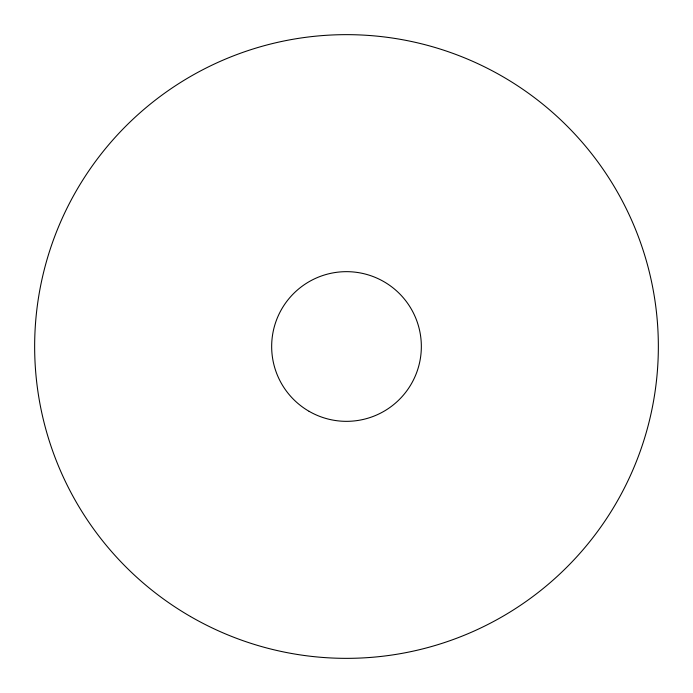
<?xml version="1.0" encoding="UTF-8"?>
<svg xmlns="http://www.w3.org/2000/svg" width="693" height="693" viewBox="0 0 693 693"><rect width="100%" height="100%" fill="white"/><g stroke="black" fill="none" stroke-linecap="round" stroke-linejoin="round"><path stroke-width="1.04" d="M190.575 616.571A311.85 311.85 0 0 0 658.35 346.5A311.85 311.85 0 0 0 190.575 76.429A311.85 311.85 0 0 0 190.575 616.571M309.078 411.313A74.844 74.844 0 0 0 421.344 346.5A74.844 74.844 0 0 0 309.078 281.687A74.844 74.844 0 0 0 309.078 411.313"/></g></svg>
